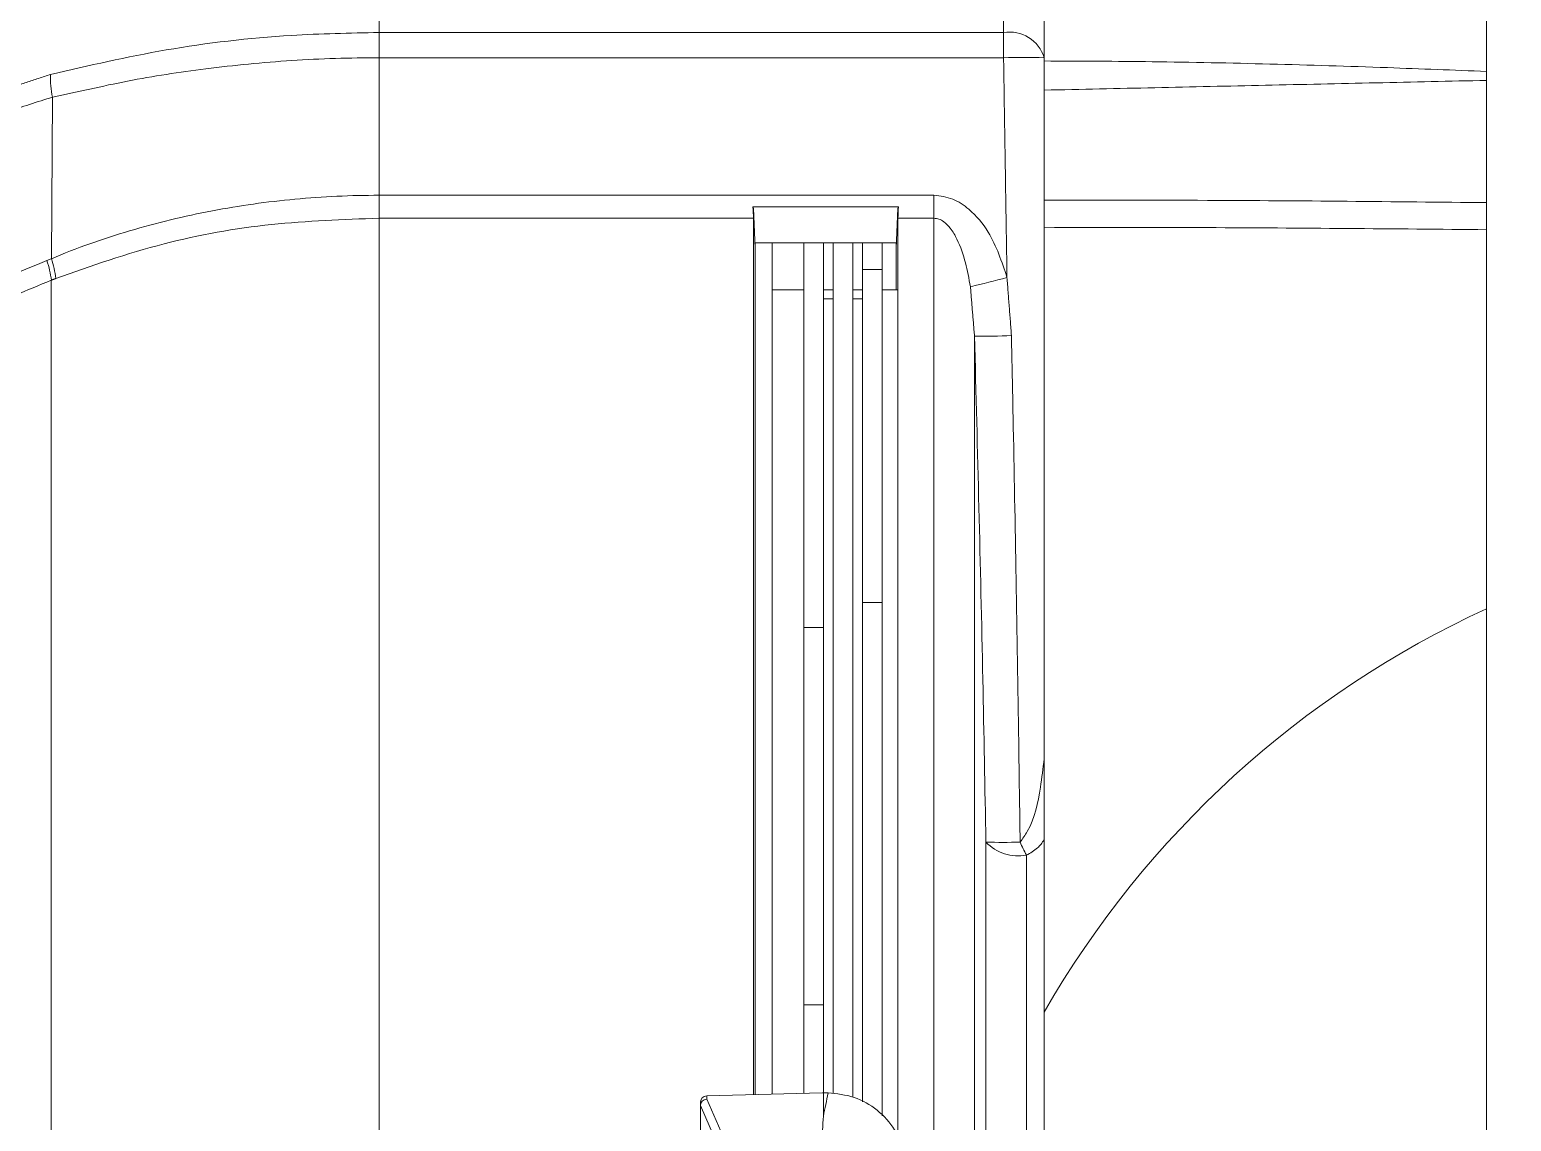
# Model space of a CAD drawing. Extents: x 2 to 136, y 1 to 99.
# Drawn here: x 101.306 to 103.567, y 45.872 to 47.537 of the extents above; entities that cross this region are included whole.
import ezdxf

# ---------------------------------------------------------------- set-up
doc = ezdxf.new("R2010")
doc.units = 0
doc.header["$MEASUREMENT"] = 0
doc.linetypes.add('SLD-Solid', pattern=[0])
doc.layers.add('OBJECT', color=7, linetype='CONTINUOUS')

msp = doc.modelspace()

# ---------------------------------------------------------------- linework, layer by layer
at = {"layer": 'OBJECT', "linetype": 'SLD-Solid', "lineweight": 15}
for p, q in [((103.5294, 44.4974), (103.5294, 53.47)), ((102.8544, 48.0126), (102.8544, 47.4894)), ((102.7924, 47.5329), (102.7924, 47.9939)), ((101.8394, 47.5927), (101.8394, 47.5329)), ((101.8394, 47.5329), (101.8394, 47.4943)), ((101.8394, 47.5329), (102.7924, 47.5329)), ((102.7924, 47.5329), (102.7924, 47.4943)), ((101.8394, 47.4943), (101.8394, 47.2845)), ((102.7924, 47.4943), (101.8394, 47.4943)), ((101.3412, 47.4341), (101.3396, 47.1877)), ((101.8394, 47.2494), (101.8394, 47.2845)), ((101.8394, 47.2845), (102.6861, 47.2845)), ((102.6861, 47.2494), (102.6861, 47.2845)), ((102.8544, 47.2356), (102.8544, 47.2772)), ((102.4098, 47.2668), (102.6322, 47.2668)), ((102.4098, 47.2668), (102.4107, 47.2649)), ((102.4135, 47.2032), (102.4107, 47.2649)), ((102.4107, 47.2494), (102.4107, 47.2649)), ((102.4107, 47.2649), (102.4107, 47.2649)), ((102.6312, 47.2649), (102.6285, 47.2032)), ((102.6312, 47.2649), (102.6322, 47.2668)), ((102.6312, 47.2494), (102.6312, 47.2649)), ((102.6312, 47.2649), (102.6312, 47.2649)), ((101.8394, 45.31), (101.8394, 47.2494)), ((102.4107, 47.2494), (101.8394, 47.2494)), ((102.4107, 47.2494), (102.4107, 45.9122)), ((102.6312, 47.2494), (102.6312, 47.14)), ((102.6861, 47.2494), (102.6312, 47.2494)), ((102.6861, 45.5808), (102.6861, 47.2494)), ((102.8544, 47.2356), (102.8544, 46.0383)), ((102.4135, 47.2032), (102.4135, 47.2121)), ((102.6285, 47.2121), (102.4135, 47.2121)), ((102.4394, 47.2121), (102.4394, 47.14)), ((102.4874, 47.2121), (102.4874, 47.14)), ((102.5174, 47.2121), (102.5174, 47.14)), ((102.5323, 47.2121), (102.5323, 47.14)), ((102.5623, 47.2121), (102.5623, 47.14)), ((102.5772, 47.2121), (102.5772, 47.14)), ((102.6072, 47.14), (102.6072, 47.2121)), ((102.6285, 47.2121), (102.6285, 47.2032)), ((102.4135, 47.2032), (102.4135, 46.6656)), ((102.6285, 47.14), (102.6285, 47.2032)), ((102.5772, 47.1715), (102.6072, 47.1715)), ((101.3394, 45.31), (101.3394, 47.1549)), ((102.4394, 47.14), (102.4874, 47.14)), ((102.4394, 45.913), (102.4394, 47.14)), ((102.4874, 45.9142), (102.4874, 47.14)), ((102.5174, 47.14), (102.5323, 47.14)), ((102.5174, 47.1263), (102.5174, 47.14)), ((102.5323, 47.14), (102.5323, 47.1263)), ((102.5623, 47.14), (102.5772, 47.14)), ((102.5623, 47.1263), (102.5623, 47.14)), ((102.5772, 47.14), (102.5772, 47.1263)), ((102.6072, 47.14), (102.6072, 45.8802)), ((102.6312, 47.14), (102.6072, 47.14)), ((102.6312, 47.14), (102.6312, 45.8469)), ((102.5174, 45.915), (102.5174, 47.1263)), ((102.5323, 47.1263), (102.5174, 47.1263)), ((102.5323, 45.9138), (102.5323, 47.1263)), ((102.5623, 45.9087), (102.5623, 47.1263)), ((102.5772, 47.1263), (102.5623, 47.1263)), ((102.5772, 45.9012), (102.5772, 47.1263)), ((102.748, 47.0698), (102.748, 45.31)), ((102.4135, 46.6661), (102.4135, 46.6656)), ((102.4135, 46.6661), (102.4135, 45.9123)), ((102.4135, 46.6656), (102.4135, 46.6656)), ((102.5772, 46.6632), (102.6072, 46.6632)), ((102.4874, 46.6249), (102.5174, 46.6249)), ((102.7654, 45.31), (102.7654, 46.2977)), ((102.8273, 46.2777), (102.8273, 45.31)), ((102.4874, 46.0492), (102.5174, 46.0492)), ((102.8544, 44.5417), (102.8544, 46.0383)), ((102.3299, 45.8955), (102.3299, 45.9003)), ((102.3394, 45.9103), (102.3394, 45.9055)), ((102.3394, 45.9055), (102.361, 45.8565)), ((102.3397, 45.9103), (102.5159, 45.915)), ((102.5174, 45.8796), (102.5174, 45.915)), ((102.519, 45.915), (102.5242, 45.915)), ((102.3299, 45.8956), (102.3299, 45.8955)), ((102.3515, 45.8465), (102.3299, 45.8956)), ((102.3299, 45.7806), (102.3299, 45.8955))]:
    msp.add_line(p, q, dxfattribs=at)
for centre, radius, start, end in [((102.8012, 47.478), 0.0556, 17.0333, 99.1637), ((102.8227, 46.5638), 0.9311, 88.0511, 91.8659), ((101.4659, 47.4621), 0.1278, 176.9899, 192.6701), ((101.215, 47.1451), 0.1317, 5.4792, 18.9113), ((101.2087, 47.1405), 0.1315, 6.2873, 19.7121), ((102.3354, 48.8773), 1.7793, 283.2034, 285.0551), ((102.7663, 48.0052), 0.9356, 268.8756, 272.3305), ((104.1544, 45.29), 1.5, 209.9264, 65.3757), ((104.1544, 45.29), 1.5, 114.6243, 150.0736), ((102.8146, 46.3442), 0.0677, 223.4335, 280.8589), ((102.7924, 47.1593), 0.8621, 268.2071, 271.6763), ((103.1803, 46.4626), 0.3985, 204.4655, 207.6495), ((102.3399, 45.9003), 0.01, 93, 180), ((102.3399, 45.9003), 0.01, 91.5, 93), ((102.519, 45.795), 0.12, 90.7501, 91.5), ((102.519, 45.795), 0.12, 90, 90.7501), ((102.5242, 45.795), 0.12, 89.8086, 90)]:
    msp.add_arc(centre, radius, start, end, dxfattribs=at)
for centre, major_axis, ratio, start_param, end_param in [((102.3926, 47.2856), (-0.0113, 0.0619), 0.229686, 4.047991, 4.36235), ((102.6494, 47.2856), (0.0113, 0.0619), 0.229753, 1.920862, 2.235221), ((102.3399, 45.8956), (0.00979, 0.00206), 0.992047, 1.417491, 2.929573), ((100.4549, 46.4084), (0, 2.3412), 0.904333, 4.484542, 4.500054)]:
    msp.add_ellipse(centre, major_axis=major_axis, ratio=ratio, start_param=start_param, end_param=end_param, dxfattribs=at)
for points, knots in [([(101.3383, 47.4688), (101.3964, 47.4823), (101.5143, 47.5096), (101.6852, 47.5297), (101.7948, 47.532), (101.8394, 47.5329)], [0, 0, 0, 0, 0.365392, 0.741453, 1, 1, 1, 1]), ([(101.8394, 47.4943), (101.8394, 47.4943), (101.795, 47.4943), (101.706, 47.4915), (101.5774, 47.4789), (101.4551, 47.4601), (101.3786, 47.4421), (101.3412, 47.4341), (101.3412, 47.4341)], [0, 0, 0, 0, 0.000005, 0.2589, 0.517796, 0.758901, 0.999996, 1, 1, 1, 1]), ([(102.8544, 47.4894), (102.9093, 47.4892), (103.0241, 47.4887), (103.1988, 47.485), (103.3689, 47.4798), (103.479, 47.4754), (103.5294, 47.4734)], [0, 0, 0, 0, 0.243996, 0.510267, 0.776015, 1, 1, 1, 1]), ([(102.8544, 47.4449), (102.8544, 47.453), (102.8544, 47.4691), (102.8544, 47.4827), (102.8544, 47.4894)], [0, 0, 0, 0, 0.49976, 1, 1, 1, 1]), ([(101.3412, 47.4341), (101.3412, 47.4341), (101.3178, 47.4274), (101.2946, 47.4193), (101.2714, 47.4111)], [0, 0, 0, 0, 0.000029, 1, 1, 1, 1]), ([(102.8544, 47.2772), (102.8544, 47.3085), (102.8544, 47.3644), (102.8544, 47.4203), (102.8544, 47.4449)], [0, 0, 0, 0, 0.56, 1, 1, 1, 1]), ([(101.3396, 47.1877), (101.3396, 47.1877), (101.3776, 47.204), (101.4579, 47.2321), (101.5828, 47.2625), (101.7108, 47.2805), (101.7966, 47.2845), (101.8394, 47.2845), (101.8394, 47.2845)], [0, 0, 0, 0, 0.000005, 0.254675, 0.509348, 0.754672, 0.999996, 1, 1, 1, 1]), ([(102.6861, 47.2845), (102.6959, 47.2833), (102.7154, 47.2808), (102.7449, 47.2608), (102.777, 47.2216), (102.7897, 47.183), (102.7976, 47.159)], [0, 0, 0, 0, 0.163498, 0.325711, 0.581357, 1, 1, 1, 1]), ([(102.8544, 47.2772), (102.9375, 47.2772), (103.1625, 47.277), (103.3875, 47.2747), (103.5294, 47.2733)], [0, 0, 0, 0, 0.369457, 1, 1, 1, 1]), ([(101.8394, 47.2494), (101.7846, 47.2475), (101.6732, 47.2436), (101.5051, 47.2134), (101.4003, 47.1767), (101.3461, 47.1576)], [0, 0, 0, 0, 0.319105, 0.647495, 1, 1, 1, 1]), ([(102.7418, 47.145), (102.7396, 47.1573), (102.7351, 47.182), (102.7248, 47.2122), (102.7128, 47.233), (102.703, 47.2433), (102.6941, 47.2485), (102.6887, 47.2491), (102.6861, 47.2494)], [0, 0, 0, 0, 0.300573, 0.60653, 0.762918, 0.874183, 0.940146, 1, 1, 1, 1]), ([(103.5294, 47.2319), (103.3875, 47.2333), (103.1625, 47.2354), (102.9375, 47.2355), (102.8544, 47.2356)], [0, 0, 0, 0, 0.630694, 1, 1, 1, 1]), ([(101.3325, 47.1849), (101.3349, 47.1858), (101.3372, 47.1867), (101.3396, 47.1877), (101.3396, 47.1877)], [0, 0, 0, 0, 0.999705, 1, 1, 1, 1]), ([(100.4446, 46.8155), (100.5885, 46.8755), (100.8843, 46.9989), (101.1804, 47.1218), (101.3325, 47.1849)], [0, 0, 0, 0, 0.486388, 1, 1, 1, 1]), ([(102.7654, 46.2977), (102.7639, 46.3803), (102.7593, 46.6377), (102.7526, 46.8951), (102.748, 47.0698)], [0, 0, 0, 0, 0.321063, 1, 1, 1, 1]), ([(102.8044, 47.0704), (102.8052, 47.0291), (102.8095, 46.8225), (102.814, 46.5649), (102.8169, 46.3486), (102.8176, 46.2976)], [0, 0, 0, 0, 0.160413, 0.802068, 1, 1, 1, 1]), ([(102.8176, 46.2976), (102.8215, 46.303), (102.8391, 46.3275), (102.8478, 46.3728), (102.8526, 46.4101), (102.8544, 46.4245)], [0, 0, 0, 0, 0.146775, 0.67253, 1, 1, 1, 1]), ([(102.8544, 46.301), (102.8512, 46.2967), (102.8441, 46.287), (102.8333, 46.281), (102.8273, 46.2777)], [0, 0, 0, 0, 0.450087, 1, 1, 1, 1]), ([(102.5246, 45.915), (102.5381, 45.9136), (102.565, 45.9109), (102.6007, 45.8901), (102.6281, 45.8604), (102.6366, 45.8355), (102.6408, 45.8234)], [0, 0, 0, 0, 0.253584, 0.507164, 0.760847, 1, 1, 1, 1]), ([(102.5084, 45.7923), (102.5085, 45.793), (102.509, 45.7966), (102.5112, 45.8113), (102.5152, 45.8398), (102.5166, 45.8653), (102.5174, 45.8796)], [0, 0, 0, 0, 0.024148, 0.120739, 0.507103, 1, 1, 1, 1])]:
    msp.add_open_spline(points, degree=3, knots=knots, dxfattribs=at)
for points in [[(102.7976, 47.159), (102.7924, 47.4943)], [(101.2644, 47.4445), (101.3383, 47.4688)], [(103.5294, 47.4598), (102.8544, 47.4449)], [(102.4107, 47.2494), (102.4107, 47.2649)], [(102.6312, 47.2649), (102.6312, 47.2494)], [(101.3394, 47.1549), (100.4514, 46.787)], [(101.3461, 47.1576), (101.3394, 47.1549)], [(102.748, 47.0698), (102.7418, 47.145)], [(102.7976, 47.159), (102.8044, 47.0704)]]:
    msp.add_open_spline(points, degree=1, dxfattribs=at)

doc.saveas('drawing.dxf')
